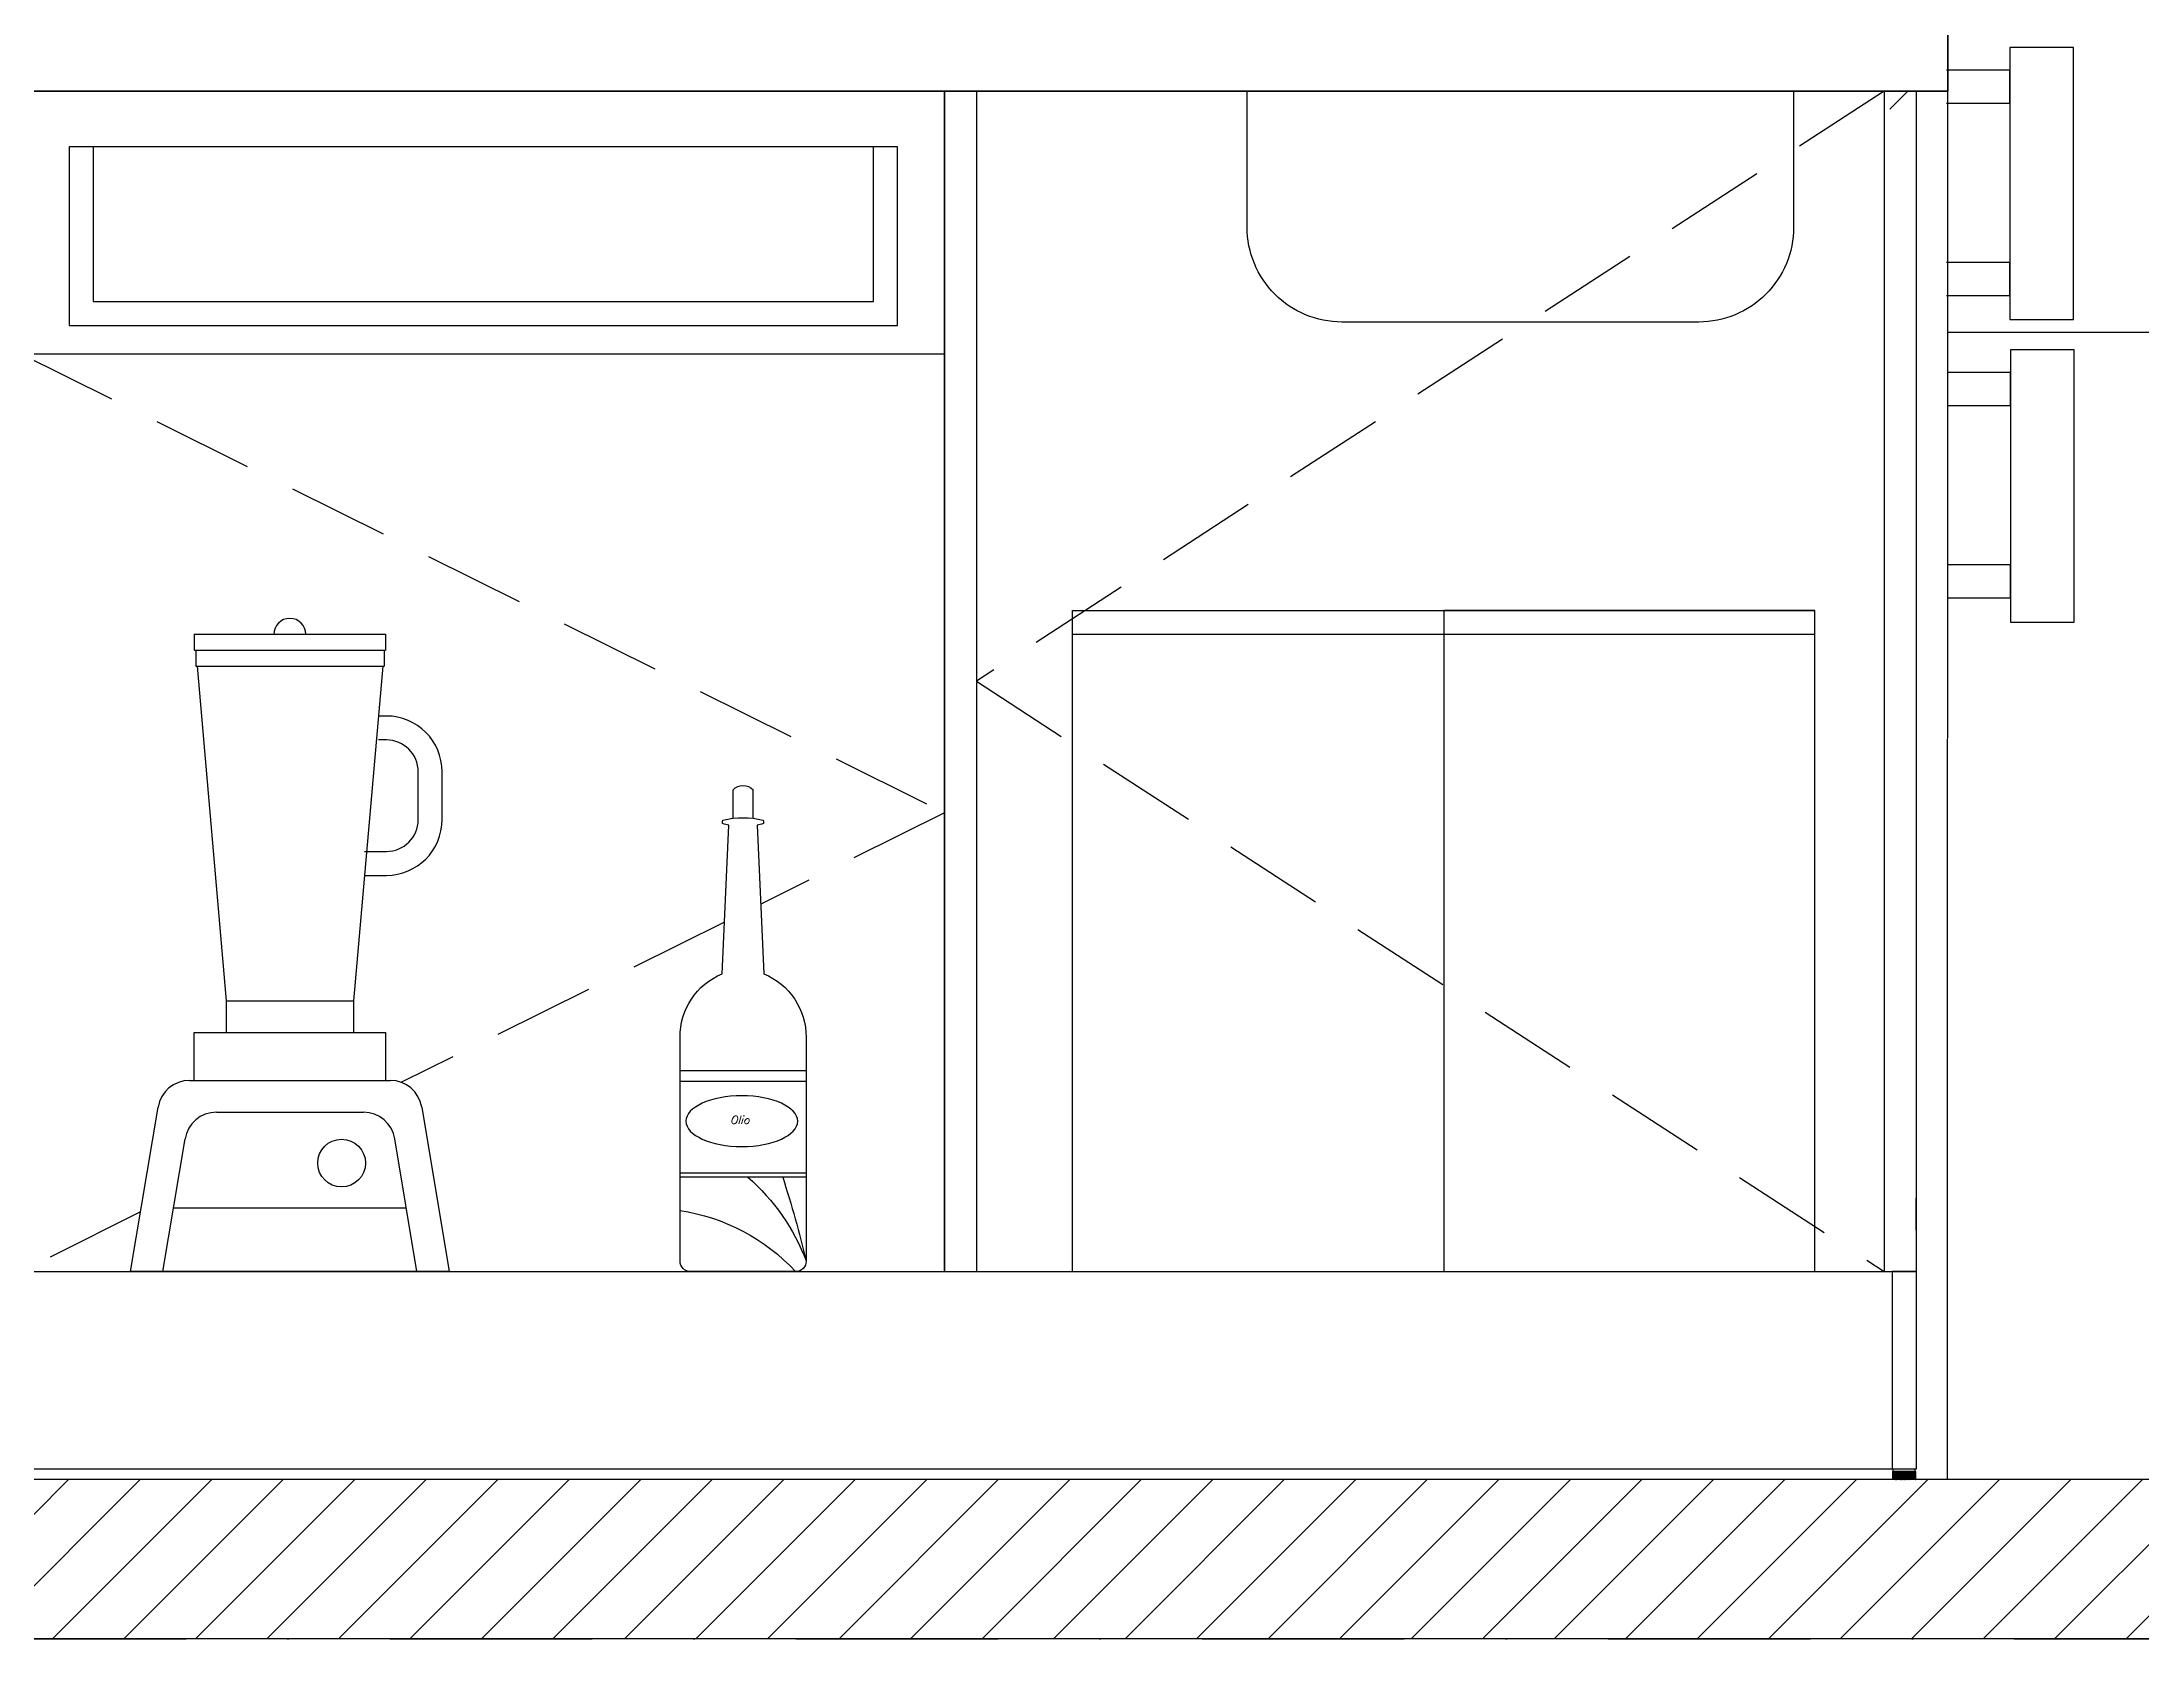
# Model space of a CAD drawing. Header units: millimetres. Extents: x 15064 to 17168, y 16262 to 17454.
# Drawn here: x 16368.9 to 16500.8, y 17181.3 to 17281.5 of the extents above; entities that cross this region are included whole.
import ezdxf

# ---------------------------------------------------------------- set-up
doc = ezdxf.new("R2010")
doc.units = ezdxf.units.MM
doc.linetypes.add('NASCOSTA', pattern=[9.525, 6.35, -3.175])
doc.linetypes.add('TRATTOPUNTO', pattern=[25.4, 12.7, -6.35, 0, -6.35])
for name, color, linetype in [('ACCESSORI - furniture', 81, 'Continuous'), ('apertura ante', 8, 'NASCOSTA'), ('muri', 30, 'Continuous'), ('sezioni', 235, 'Continuous'), ('XFINE_DET', 8, 'Continuous')]:
    doc.layers.add(name, color=color, linetype=linetype)
doc.styles.add('ITALICC', font='italicc')

msp = doc.modelspace()

# ---------------------------------------------------------------- hatches: boundary and pattern name
at = {"layer": 'muri'}
h = msp.add_hatch(dxfattribs=at)
h.set_pattern_fill('ANSI31', color=256)
h.set_pattern_definition([(45, (-4e-12, 533.2703), (-2.24506403, 2.24506403), [])])
h.paths.add_polyline_path([(16268.62, 17181.26), (16582.12, 17181.26), (16582.12, 17298.76), (16568.12, 17298.76), (16568.12, 17191.26), (16282.62, 17191.26), (16282.62, 17412.26), (16568.12, 17412.26), (16596.12, 17412.26), (16596.12, 17426.26), (16268.62, 17426.26)])

# ---------------------------------------------------------------- linework, layer by layer
for p, q in [((16488.6, 17191.26), (16488.62, 17391.26)), ((16488.62, 17281.92), (16488.62, 17278.42)), ((16488.62, 17278.42), (16304.62, 17278.42)), ((16304.62, 17278.42), (16488.62, 17278.42)), ((16394.12, 17278.42), (16399.12, 17278.42)), ((16425.62, 17278.42), (16425.62, 17204.32)), ((16427.62, 17278.42), (16425.62, 17278.42)), ((16427.62, 17278.42), (16425.62, 17278.42)), ((16427.62, 17278.42), (16427.62, 17204.32)), ((16484.62, 17278.42), (16484.62, 17204.32)), ((16486.1, 17278.42), (16484.97, 17277.29)), ((16486.62, 17278.42), (16486.62, 17191.92)), ((16422.66, 17274.91), (16370.66, 17274.91)), ((16370.66, 17274.91), (16370.66, 17263.71)), ((16372.16, 17274.91), (16372.16, 17265.21)), ((16421.16, 17265.21), (16421.16, 17274.91)), ((16422.66, 17263.71), (16422.66, 17274.91)), ((16372.16, 17265.21), (16421.16, 17265.21)), ((16370.66, 17263.71), (16422.66, 17263.71)), ((16548.12, 17263.26), (16488.61, 17263.26)), ((16425.62, 17204.32), (16425.62, 17261.92)), ((16486.62, 17206.92), (16486.62, 17208.92)), ((16306.62, 17204.32), (16486.62, 17204.32)), ((16367.62, 17204.32), (16425.62, 17204.32)), ((16486.62, 17204.32), (16485.12, 17204.32)), ((16485.12, 17204.32), (16485.12, 17191.92)), ((16486.62, 17191.92), (16306.62, 17191.92)), ((16548.12, 17191.26), (16488.6, 17191.26)), ((16548.12, 17191.26), (16488.62, 17191.26))]:
    msp.add_line(p, q)
for points in [[(16492.51, 17264.07), (16496.51, 17264.07), (16496.51, 17281.15), (16492.51, 17281.15), (16492.51, 17264.07)], [(16488.54, 17277.66), (16488.54, 17277.66), (16492.51, 17277.66), (16492.51, 17279.73), (16488.54, 17279.73)], [(16488.54, 17265.59), (16488.54, 17265.59), (16492.51, 17265.59), (16492.51, 17267.66), (16488.54, 17267.66)], [(16492.56, 17245.09), (16496.56, 17245.09), (16496.56, 17262.18), (16492.56, 17262.18), (16492.56, 17245.09)], [(16488.58, 17258.69), (16488.58, 17258.69), (16492.56, 17258.69), (16492.56, 17260.76), (16488.58, 17260.76)], [(16488.58, 17246.61), (16488.58, 17246.61), (16492.56, 17246.61), (16492.56, 17248.69), (16488.58, 17248.69)]]:
    msp.add_lwpolyline(points)
msp.add_lwpolyline([(16425.62, 17278.42), (16367.62, 17278.42), (16367.62, 17261.92), (16425.62, 17261.92)], close=True)
for points in [[(16450.57, 17263.92), (16450.57, 17263.92, -0.414214), (16444.62, 17269.87), (16444.62, 17278.42)], [(16478.93, 17278.42), (16478.93, 17269.87, -0.414214), (16472.98, 17263.92), (16450.57, 17263.92)]]:
    msp.add_lwpolyline(points, format="xyb")
at = {"lineweight": 25}
for points in [[(16485.14, 17191.78), (16485.14, 17191.29), (16485.15, 17191.29), (16485.15, 17191.29)], [(16485.14, 17191.78), (16485.15, 17191.78), (16485.15, 17191.78)], [(16485.15, 17191.28), (16485.15, 17191.28), (16485.15, 17191.28), (16485.15, 17191.29), (16485.15, 17191.29), (16485.15, 17191.29), (16485.14, 17191.29), (16485.14, 17191.29), (16485.14, 17191.29)], [(16485.15, 17191.78), (16485.15, 17191.29), (16485.16, 17191.29), (16485.16, 17191.29), (16485.17, 17191.29)], [(16485.15, 17191.78), (16485.16, 17191.78), (16485.16, 17191.78), (16485.17, 17191.78)], [(16485.15, 17191.29), (16485.15, 17191.29), (16485.15, 17191.28)], [(16485.17, 17191.28), (16485.16, 17191.28), (16485.16, 17191.28), (16485.16, 17191.28), (16485.16, 17191.29), (16485.16, 17191.29), (16485.15, 17191.29), (16485.15, 17191.29), (16485.15, 17191.29)], [(16486.46, 17191.27), (16486.41, 17191.27), (16486.36, 17191.27), (16486.3, 17191.27), (16486.24, 17191.27), (16486.18, 17191.27), (16486.12, 17191.27), (16486.04, 17191.27), (16485.97, 17191.27), (16485.9, 17191.27), (16485.83, 17191.27), (16485.76, 17191.27), (16485.69, 17191.27), (16485.62, 17191.27), (16485.55, 17191.27), (16485.49, 17191.27), (16485.43, 17191.27), (16485.38, 17191.27), (16485.33, 17191.27), (16485.28, 17191.27), (16485.24, 17191.27), (16485.21, 17191.27), (16485.19, 17191.27), (16485.17, 17191.27), (16485.16, 17191.27), (16485.15, 17191.27), (16485.15, 17191.28)], [(16485.15, 17191.28), (16485.15, 17191.28)], [(16485.17, 17191.26), (16485.16, 17191.26), (16485.16, 17191.26), (16485.16, 17191.26), (16485.16, 17191.26), (16485.16, 17191.27), (16485.15, 17191.27), (16485.15, 17191.27), (16485.15, 17191.27)], [(16485.17, 17191.28), (16485.17, 17191.28), (16485.17, 17191.29), (16485.17, 17191.29), (16485.17, 17191.29), (16485.17, 17191.78)], [(16485.19, 17191.78), (16485.18, 17191.78), (16485.18, 17191.78), (16485.18, 17191.78), (16485.17, 17191.78), (16485.17, 17191.78)], [(16485.19, 17191.28), (16485.18, 17191.28), (16485.18, 17191.28), (16485.18, 17191.29), (16485.18, 17191.29), (16485.18, 17191.29), (16485.17, 17191.29), (16485.17, 17191.29), (16485.17, 17191.29)], [(16486.45, 17191.26), (16486.4, 17191.26), (16486.35, 17191.26), (16486.29, 17191.26), (16486.23, 17191.26), (16486.17, 17191.26), (16486.09, 17191.26), (16486.02, 17191.26), (16485.95, 17191.26), (16485.88, 17191.26), (16485.8, 17191.26), (16485.73, 17191.26), (16485.66, 17191.26), (16485.59, 17191.26), (16485.52, 17191.26), (16485.46, 17191.26), (16485.4, 17191.26), (16485.35, 17191.26), (16485.3, 17191.26), (16485.26, 17191.26), (16485.23, 17191.26), (16485.2, 17191.26), (16485.18, 17191.26), (16485.17, 17191.26), (16485.17, 17191.26)], [(16485.18, 17191.78), (16485.18, 17191.92)], [(16485.18, 17191.78), (16485.18, 17191.29), (16485.18, 17191.29), (16485.18, 17191.29), (16485.19, 17191.29)], [(16485.19, 17191.28), (16485.19, 17191.28), (16485.19, 17191.29), (16485.19, 17191.29), (16485.19, 17191.29), (16485.19, 17191.78)], [(16485.23, 17191.78), (16485.22, 17191.78), (16485.21, 17191.78), (16485.21, 17191.78), (16485.2, 17191.78), (16485.19, 17191.78)], [(16485.21, 17191.78), (16485.21, 17191.29), (16485.21, 17191.29), (16485.22, 17191.29), (16485.23, 17191.29)], [(16485.22, 17191.28), (16485.21, 17191.28), (16485.21, 17191.28), (16485.21, 17191.29), (16485.21, 17191.29), (16485.21, 17191.29), (16485.21, 17191.29), (16485.21, 17191.29)], [(16485.22, 17191.28), (16485.22, 17191.28), (16485.22, 17191.28), (16485.22, 17191.28), (16485.23, 17191.29), (16485.23, 17191.29), (16485.23, 17191.78)], [(16485.27, 17191.78), (16485.26, 17191.78), (16485.26, 17191.78), (16485.25, 17191.78), (16485.24, 17191.78), (16485.23, 17191.78)], [(16485.25, 17191.78), (16485.25, 17191.29), (16485.26, 17191.29), (16485.26, 17191.29), (16485.27, 17191.29)], [(16485.26, 17191.28), (16485.25, 17191.28), (16485.25, 17191.29), (16485.25, 17191.29), (16485.25, 17191.29), (16485.25, 17191.29), (16485.25, 17191.29)], [(16485.26, 17191.28), (16485.26, 17191.28), (16485.27, 17191.28), (16485.27, 17191.28), (16485.27, 17191.28), (16485.27, 17191.29), (16485.27, 17191.29), (16485.27, 17191.78)], [(16485.33, 17191.78), (16485.32, 17191.78), (16485.31, 17191.78), (16485.31, 17191.78), (16485.3, 17191.78), (16485.29, 17191.78), (16485.27, 17191.78)], [(16485.3, 17191.78), (16485.3, 17191.29), (16485.31, 17191.29), (16485.31, 17191.29), (16485.32, 17191.29), (16485.33, 17191.29)], [(16485.31, 17191.28), (16485.31, 17191.29), (16485.31, 17191.29), (16485.31, 17191.29), (16485.3, 17191.29), (16485.3, 17191.29), (16485.3, 17191.29)], [(16485.31, 17191.28), (16485.32, 17191.28), (16485.32, 17191.28), (16485.32, 17191.28), (16485.33, 17191.28), (16485.33, 17191.29), (16485.33, 17191.29), (16485.33, 17191.78)], [(16485.4, 17191.78), (16485.39, 17191.78), (16485.38, 17191.78), (16485.37, 17191.78), (16485.37, 17191.78), (16485.35, 17191.78), (16485.33, 17191.78)], [(16485.37, 17191.29), (16485.38, 17191.28), (16485.38, 17191.28), (16485.38, 17191.28), (16485.39, 17191.28), (16485.4, 17191.29), (16485.4, 17191.29), (16485.4, 17191.78)], [(16485.37, 17191.78), (16485.37, 17191.29), (16485.37, 17191.29), (16485.38, 17191.29), (16485.39, 17191.29), (16485.4, 17191.29)], [(16485.37, 17191.29), (16485.37, 17191.29), (16485.37, 17191.29), (16485.37, 17191.29), (16485.37, 17191.29)], [(16485.47, 17191.78), (16485.46, 17191.78), (16485.45, 17191.78), (16485.44, 17191.78), (16485.44, 17191.78), (16485.42, 17191.78), (16485.4, 17191.78)], [(16485.44, 17191.78), (16485.44, 17191.29), (16485.44, 17191.29), (16485.45, 17191.28), (16485.45, 17191.28), (16485.46, 17191.28), (16485.47, 17191.29), (16485.47, 17191.29), (16485.47, 17191.29), (16485.47, 17191.78)], [(16485.44, 17191.29), (16485.44, 17191.29), (16485.45, 17191.29), (16485.46, 17191.29), (16485.47, 17191.29)], [(16485.55, 17191.78), (16485.54, 17191.78), (16485.53, 17191.78), (16485.52, 17191.78), (16485.52, 17191.78), (16485.5, 17191.78), (16485.47, 17191.78)], [(16485.52, 17191.78), (16485.52, 17191.29), (16485.52, 17191.29), (16485.53, 17191.28), (16485.53, 17191.28), (16485.54, 17191.28), (16485.55, 17191.29), (16485.55, 17191.29), (16485.55, 17191.29), (16485.55, 17191.78)], [(16485.52, 17191.29), (16485.52, 17191.29), (16485.53, 17191.29), (16485.54, 17191.29), (16485.55, 17191.29)], [(16485.64, 17191.78), (16485.63, 17191.78), (16485.62, 17191.78), (16485.61, 17191.78), (16485.6, 17191.78), (16485.58, 17191.78), (16485.55, 17191.78)], [(16485.6, 17191.78), (16485.6, 17191.29), (16485.61, 17191.29), (16485.61, 17191.28), (16485.62, 17191.28), (16485.63, 17191.28), (16485.64, 17191.29), (16485.64, 17191.29), (16485.64, 17191.29), (16485.64, 17191.78)], [(16485.6, 17191.29), (16485.61, 17191.29), (16485.62, 17191.29), (16485.63, 17191.29), (16485.64, 17191.29)], [(16485.64, 17191.78), (16485.64, 17191.78), (16485.64, 17191.78)], [(16485.73, 17191.78), (16485.72, 17191.78), (16485.71, 17191.78), (16485.7, 17191.78), (16485.69, 17191.78), (16485.66, 17191.78), (16485.64, 17191.78)], [(16485.69, 17191.78), (16485.69, 17191.29), (16485.7, 17191.29), (16485.7, 17191.28), (16485.71, 17191.28), (16485.72, 17191.28), (16485.73, 17191.29), (16485.73, 17191.29), (16485.73, 17191.29), (16485.73, 17191.78)], [(16485.69, 17191.29), (16485.7, 17191.29), (16485.71, 17191.29), (16485.72, 17191.29), (16485.73, 17191.29)], [(16485.82, 17191.78), (16485.81, 17191.78), (16485.8, 17191.78), (16485.79, 17191.78), (16485.78, 17191.78), (16485.76, 17191.78), (16485.73, 17191.78)], [(16485.78, 17191.78), (16485.78, 17191.29), (16485.79, 17191.29), (16485.79, 17191.28), (16485.8, 17191.28), (16485.81, 17191.28), (16485.82, 17191.29), (16485.82, 17191.29), (16485.82, 17191.29), (16485.82, 17191.78)], [(16485.78, 17191.29), (16485.79, 17191.29), (16485.8, 17191.29), (16485.81, 17191.29), (16485.82, 17191.29)], [(16485.92, 17191.78), (16485.91, 17191.78), (16485.9, 17191.78), (16485.89, 17191.78), (16485.88, 17191.78), (16485.85, 17191.78), (16485.82, 17191.78)], [(16485.88, 17191.78), (16485.88, 17191.29), (16485.88, 17191.29), (16485.88, 17191.29), (16485.89, 17191.28), (16485.9, 17191.28), (16485.91, 17191.28), (16485.91, 17191.29), (16485.92, 17191.29), (16485.92, 17191.78)], [(16485.88, 17191.29), (16485.89, 17191.29), (16485.9, 17191.29), (16485.91, 17191.29), (16485.92, 17191.29)], [(16486.01, 17191.78), (16486, 17191.78), (16485.99, 17191.78), (16485.98, 17191.78), (16485.97, 17191.78), (16485.94, 17191.78), (16485.92, 17191.78)], [(16485.97, 17191.78), (16485.97, 17191.29), (16485.97, 17191.29), (16485.97, 17191.29), (16485.99, 17191.28), (16485.99, 17191.28), (16486, 17191.28), (16486.01, 17191.29), (16486.01, 17191.29), (16486.01, 17191.78)], [(16485.97, 17191.29), (16485.98, 17191.29), (16485.99, 17191.29), (16486, 17191.29), (16486.01, 17191.29)], [(16486.1, 17191.78), (16486.09, 17191.78), (16486.08, 17191.78), (16486.07, 17191.78), (16486.06, 17191.78), (16486.04, 17191.78), (16486.01, 17191.78)], [(16486.06, 17191.78), (16486.06, 17191.29), (16486.06, 17191.29), (16486.07, 17191.29), (16486.08, 17191.28), (16486.08, 17191.28), (16486.09, 17191.28), (16486.1, 17191.29), (16486.1, 17191.29), (16486.1, 17191.78)], [(16486.06, 17191.29), (16486.07, 17191.29), (16486.08, 17191.29), (16486.09, 17191.29), (16486.1, 17191.29)], [(16486.19, 17191.78), (16486.18, 17191.78), (16486.17, 17191.78), (16486.16, 17191.78), (16486.15, 17191.78), (16486.13, 17191.78), (16486.1, 17191.78)], [(16486.15, 17191.78), (16486.15, 17191.29), (16486.15, 17191.29), (16486.16, 17191.29), (16486.17, 17191.28), (16486.17, 17191.28), (16486.18, 17191.28), (16486.18, 17191.29), (16486.19, 17191.29), (16486.19, 17191.78)], [(16486.15, 17191.29), (16486.16, 17191.29), (16486.17, 17191.29), (16486.18, 17191.29), (16486.19, 17191.29)], [(16486.27, 17191.78), (16486.27, 17191.78), (16486.26, 17191.78), (16486.25, 17191.78), (16486.24, 17191.78), (16486.21, 17191.78), (16486.19, 17191.78)], [(16486.24, 17191.78), (16486.24, 17191.29), (16486.24, 17191.29), (16486.24, 17191.29), (16486.25, 17191.28), (16486.25, 17191.28), (16486.26, 17191.28), (16486.27, 17191.29), (16486.27, 17191.29), (16486.27, 17191.78)], [(16486.24, 17191.29), (16486.25, 17191.29), (16486.26, 17191.29), (16486.27, 17191.29), (16486.27, 17191.29)], [(16486.34, 17191.78), (16486.34, 17191.78), (16486.33, 17191.78), (16486.33, 17191.78), (16486.31, 17191.78), (16486.29, 17191.78), (16486.27, 17191.78)], [(16486.34, 17191.29), (16486.34, 17191.28), (16486.33, 17191.28), (16486.33, 17191.28), (16486.32, 17191.28), (16486.31, 17191.29), (16486.31, 17191.29), (16486.31, 17191.78)], [(16486.31, 17191.29), (16486.33, 17191.29), (16486.33, 17191.29), (16486.34, 17191.29), (16486.34, 17191.29)], [(16486.34, 17191.29), (16486.34, 17191.29), (16486.34, 17191.29), (16486.34, 17191.29), (16486.34, 17191.78)], [(16486.41, 17191.78), (16486.41, 17191.78), (16486.4, 17191.78), (16486.39, 17191.78), (16486.38, 17191.78), (16486.36, 17191.78), (16486.34, 17191.78)], [(16486.4, 17191.28), (16486.4, 17191.28), (16486.4, 17191.28), (16486.39, 17191.28), (16486.39, 17191.28), (16486.38, 17191.29), (16486.38, 17191.29), (16486.38, 17191.78)], [(16486.38, 17191.29), (16486.39, 17191.29), (16486.4, 17191.29), (16486.41, 17191.29), (16486.41, 17191.29)], [(16486.4, 17191.28), (16486.4, 17191.29), (16486.41, 17191.29), (16486.41, 17191.29), (16486.41, 17191.29), (16486.41, 17191.29), (16486.41, 17191.29), (16486.41, 17191.78)], [(16486.47, 17191.78), (16486.47, 17191.78), (16486.46, 17191.78), (16486.44, 17191.78), (16486.43, 17191.78), (16486.41, 17191.78)], [(16486.46, 17191.28), (16486.46, 17191.28), (16486.45, 17191.28), (16486.45, 17191.28), (16486.45, 17191.28), (16486.45, 17191.29), (16486.44, 17191.29), (16486.44, 17191.78)], [(16486.44, 17191.29), (16486.46, 17191.29), (16486.47, 17191.29), (16486.47, 17191.29)], [(16486.58, 17191.26), (16486.58, 17191.26), (16486.56, 17191.26), (16486.55, 17191.26), (16486.52, 17191.26), (16486.49, 17191.26), (16486.45, 17191.26)], [(16486.46, 17191.28), (16486.47, 17191.28), (16486.47, 17191.29), (16486.47, 17191.29), (16486.47, 17191.29), (16486.47, 17191.29), (16486.47, 17191.29), (16486.47, 17191.78)], [(16486.59, 17191.28), (16486.59, 17191.27), (16486.58, 17191.27), (16486.57, 17191.27), (16486.56, 17191.27), (16486.53, 17191.27), (16486.5, 17191.27), (16486.46, 17191.27)], [(16486.52, 17191.78), (16486.51, 17191.78), (16486.51, 17191.78), (16486.5, 17191.78), (16486.48, 17191.78), (16486.47, 17191.78)], [(16486.51, 17191.28), (16486.51, 17191.28), (16486.5, 17191.28), (16486.5, 17191.28), (16486.5, 17191.28), (16486.5, 17191.29), (16486.5, 17191.29), (16486.5, 17191.78)], [(16486.5, 17191.29), (16486.51, 17191.29), (16486.51, 17191.29), (16486.52, 17191.29)], [(16486.51, 17191.28), (16486.51, 17191.28), (16486.51, 17191.29), (16486.51, 17191.29), (16486.52, 17191.29), (16486.52, 17191.29), (16486.52, 17191.29), (16486.52, 17191.78)], [(16486.56, 17191.78), (16486.55, 17191.78), (16486.55, 17191.78), (16486.54, 17191.78), (16486.53, 17191.78), (16486.52, 17191.78)], [(16486.55, 17191.28), (16486.54, 17191.28), (16486.54, 17191.28), (16486.54, 17191.28), (16486.54, 17191.29), (16486.54, 17191.29), (16486.54, 17191.78)], [(16486.54, 17191.29), (16486.55, 17191.29), (16486.55, 17191.29), (16486.56, 17191.29)], [(16486.55, 17191.28), (16486.55, 17191.28), (16486.55, 17191.28), (16486.55, 17191.29), (16486.55, 17191.29), (16486.55, 17191.29), (16486.55, 17191.29), (16486.56, 17191.29), (16486.56, 17191.29), (16486.56, 17191.78)], [(16486.56, 17191.78), (16486.56, 17191.92)], [(16486.57, 17191.28), (16486.57, 17191.28), (16486.56, 17191.29), (16486.56, 17191.29), (16486.56, 17191.29), (16486.56, 17191.78)], [(16486.58, 17191.78), (16486.58, 17191.78), (16486.57, 17191.78), (16486.56, 17191.78), (16486.56, 17191.78), (16486.56, 17191.78)], [(16486.56, 17191.29), (16486.57, 17191.29), (16486.58, 17191.29), (16486.58, 17191.29)], [(16486.57, 17191.28), (16486.57, 17191.28), (16486.58, 17191.28), (16486.58, 17191.29), (16486.58, 17191.29), (16486.58, 17191.29), (16486.58, 17191.29), (16486.58, 17191.29), (16486.58, 17191.29), (16486.58, 17191.78)], [(16486.59, 17191.28), (16486.58, 17191.28), (16486.58, 17191.29), (16486.58, 17191.29), (16486.58, 17191.29), (16486.58, 17191.78)], [(16486.59, 17191.78), (16486.59, 17191.78), (16486.58, 17191.78), (16486.58, 17191.78)], [(16486.58, 17191.29), (16486.59, 17191.29), (16486.59, 17191.29)], [(16486.59, 17191.27), (16486.59, 17191.27), (16486.59, 17191.27), (16486.59, 17191.27), (16486.59, 17191.26), (16486.58, 17191.26), (16486.58, 17191.26), (16486.58, 17191.26), (16486.58, 17191.26)], [(16486.59, 17191.78), (16486.59, 17191.29), (16486.6, 17191.29)], [(16486.59, 17191.78), (16486.6, 17191.78)], [(16486.59, 17191.28), (16486.59, 17191.28), (16486.59, 17191.28), (16486.59, 17191.29), (16486.6, 17191.29), (16486.6, 17191.29), (16486.6, 17191.29), (16486.6, 17191.29), (16486.6, 17191.78)], [(16486.59, 17191.29), (16486.59, 17191.29), (16486.59, 17191.29), (16486.59, 17191.29), (16486.59, 17191.29), (16486.59, 17191.28), (16486.59, 17191.28), (16486.59, 17191.28)], [(16486.59, 17191.28), (16486.59, 17191.28)]]:
    msp.add_lwpolyline(points, dxfattribs=at)
at = {"layer": 'ACCESSORI - furniture'}
for p, q in [((16433.66, 17245.82), (16480.26, 17245.82)), ((16456.96, 17245.82), (16456.96, 17204.32)), ((16480.26, 17245.82), (16456.96, 17245.82)), ((16456.96, 17245.82), (16456.96, 17244.32)), ((16480.26, 17204.32), (16480.26, 17245.82)), ((16378.51, 17244.32), (16390.51, 17244.32)), ((16378.51, 17244.32), (16378.51, 17243.32)), ((16390.51, 17244.32), (16390.51, 17243.32)), ((16433.66, 17204.32), (16433.66, 17244.32)), ((16433.66, 17244.32), (16480.26, 17244.32)), ((16433.66, 17244.32), (16456.96, 17244.32)), ((16456.96, 17244.32), (16480.26, 17244.32)), ((16378.51, 17243.32), (16390.51, 17243.32)), ((16378.6, 17243.32), (16378.6, 17242.32)), ((16378.6, 17242.32), (16390.43, 17242.32)), ((16378.69, 17242.32), (16380.51, 17221.32)), ((16390.34, 17242.32), (16388.51, 17221.32)), ((16390.43, 17243.32), (16390.43, 17242.32)), ((16390.57, 17239.19), (16390.07, 17239.19)), ((16390.57, 17237.69), (16390.07, 17237.69)), ((16392.57, 17232.69), (16392.57, 17235.69)), ((16394.07, 17232.69), (16394.07, 17235.69)), ((16412.34, 17232.76), (16412.34, 17234.56)), ((16413.59, 17234.56), (16413.59, 17232.76)), ((16411.66, 17223.01), (16412.07, 17232.33)), ((16413.86, 17232.33), (16414.27, 17223.01)), ((16389.2, 17230.69), (16390.57, 17230.69)), ((16389.2, 17229.19), (16390.57, 17229.19)), ((16380.51, 17221.32), (16380.51, 17219.32)), ((16380.51, 17221.32), (16388.51, 17221.32)), ((16388.51, 17221.32), (16388.51, 17219.32)), ((16378.51, 17219.32), (16390.51, 17219.32)), ((16378.51, 17216.32), (16378.51, 17219.32)), ((16390.51, 17219.32), (16390.51, 17216.32)), ((16409.01, 17204.98), (16409.01, 17219.01)), ((16416.93, 17219.01), (16416.93, 17204.98)), ((16378.21, 17216.32), (16390.82, 17216.32)), ((16416.93, 17216.93), (16409.01, 17216.93)), ((16416.93, 17216.26), (16409.01, 17216.26)), ((16374.51, 17204.32), (16376.24, 17214.65)), ((16392.79, 17214.65), (16394.51, 17204.32)), ((16379.9, 17214.32), (16389.13, 17214.32)), ((16376.54, 17204.32), (16377.93, 17212.65)), ((16392.49, 17204.32), (16391.1, 17212.65)), ((16416.93, 17210.5), (16409.01, 17210.5)), ((16416.93, 17210.24), (16409.01, 17210.24)), ((16377.21, 17208.32), (16391.82, 17208.32)), ((16394.51, 17204.32), (16374.51, 17204.32)), ((16416.27, 17204.32), (16409.67, 17204.32))]:
    msp.add_line(p, q, dxfattribs=at)
msp.add_circle((16387.76, 17211.13), 1.5, dxfattribs=at)
for centre, radius, start, end in [((16384.51, 17244.32), 1, 0, 180), ((16390.57, 17235.69), 3.5, 0, 90), ((16390.57, 17235.69), 2, 0, 90), ((16390.57, 17232.69), 3.5, 270, 0), ((16390.57, 17232.69), 2, 270, 0), ((16378.21, 17214.32), 2, 90, 170.5377), ((16390.82, 17214.32), 2, 9.4623, 90), ((16379.9, 17212.32), 2, 90, 170.5377), ((16389.13, 17212.32), 2, 9.4623, 90)]:
    msp.add_arc(centre, radius, start, end, dxfattribs=at)
at = {"layer": 'ACCESSORI - furniture', "extrusion": (0, 0, -1)}
for centre, major_axis, start_param, end_param in [((16412.97, 17233.95), (0.619, 0.619), 4.702093, 6.293482), ((16412.69, 17232.48), (0.711, 0.711), 3.894556, 4.096227), ((16412.24, 17233.56), (-0.874, 0.874), 4.063061, 4.38616), ((16412.97, 17227.22), (3.95, 3.95), -1.013711, -0.557085), ((16413.69, 17233.56), (0.874, 0.874), 1.897025, 2.220124), ((16413.24, 17232.48), (-0.711, 0.711), 2.186958, 2.388629), ((16413.28, 17219.06), (-3.02, 3.02), 5.486345, 6.680679), ((16412.65, 17219.06), (3.02, 3.02), -0.397493, 0.79684), ((16404.75, 17200.41), (9.2, 9.2), -0.071109, 0.42608), ((16353.78, 17190.18), (45.86, 45.86), 0.470915, 0.555066), ((16407.19, 17195.91), (-8.75, 8.75), 0.93258, 1.60853), ((16409.67, 17204.98), (-0.467, 0.467), 3.926991, 5.497787), ((16416.27, 17204.98), (-0.467, 0.467), 2.356194, 3.926991)]:
    msp.add_ellipse(centre, major_axis=major_axis, ratio=1, start_param=start_param, end_param=end_param, dxfattribs=at)
msp.add_ellipse((16412.89, 17213.76), major_axis=(3.51, 0), ratio=0.453704, dxfattribs=at)
at = {"layer": 'apertura ante'}
for p, q in [((16484.62, 17278.42), (16427.62, 17241.37)), ((16367.62, 17261.92), (16425.62, 17233.12)), ((16427.62, 17241.37), (16484.62, 17204.32)), ((16425.62, 17233.12), (16414.08, 17227.39)), ((16411.8, 17226.26), (16391.53, 17216.2)), ((16375.14, 17208.06), (16367.62, 17204.32))]:
    msp.add_line(p, q, dxfattribs=at)
at = {"layer": 'muri'}
for p, q in [((16568.12, 17191.26), (16282.62, 17191.26)), ((16880.36, 17181.26), (16268.62, 17181.26))]:
    msp.add_line(p, q, dxfattribs=at)
at = {"layer": 'sezioni', "linetype": 'TRATTOPUNTO'}
msp.add_line((16237.79, 17181.26), (16915.2, 17181.26), dxfattribs=at)
at = {"layer": 'XFINE_DET'}
msp.add_line((16433.66, 17244.32), (16433.66, 17245.82), dxfattribs=at)

# ---------------------------------------------------------------- texts
at = {"layer": 'ACCESSORI - furniture', "style": 'ITALICC'}
msp.add_text('Olio', height=0.5, dxfattribs=at).set_placement((16412.15, 17213.59))

doc.saveas('drawing.dxf')
